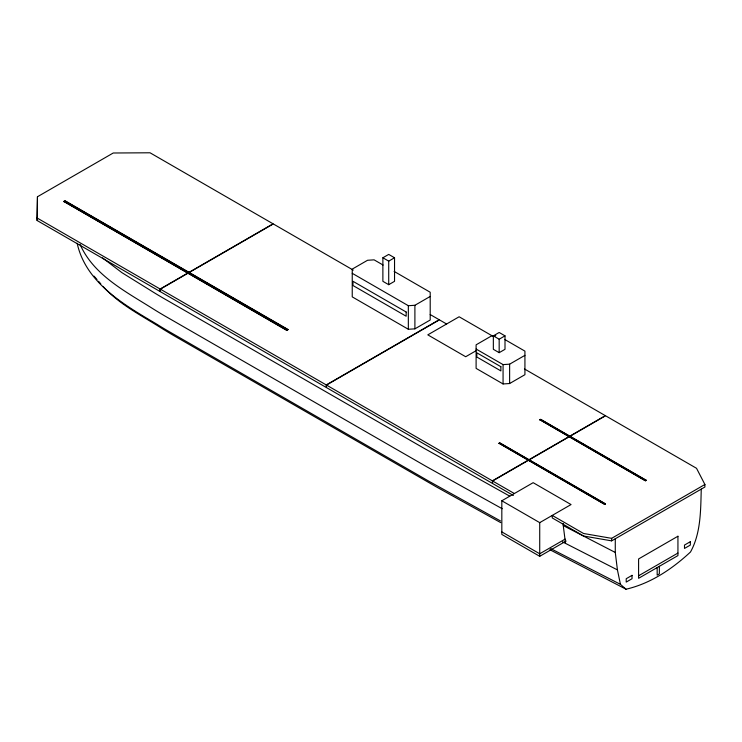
<?xml version="1.0" encoding="UTF-8"?>
<svg xmlns="http://www.w3.org/2000/svg" width="742" height="742" viewBox="0 0 742 742"><rect width="100%" height="100%" fill="white"/><g stroke="black" fill="none" stroke-linecap="round" stroke-linejoin="round"><path stroke-width="1.11" d="M37.1 217.99L37.462 196.751L113.238 153L150.042 152.787L273.075 223.815L160.133 289.028L37.1 217.99L37.1 220.513L160.133 291.55L160.133 289.028M37.1 220.513L37.462 196.751M63.84 201.416L65.008 200.748L287.97 329.476L286.802 330.394L63.84 201.416L286.802 330.144L287.97 329.476M63.84 201.666L65.008 200.999L287.97 329.726M160.346 289.148L326.257 384.94L326.257 387.463L160.346 291.671L160.346 289.148L273.288 223.945L353.248 270.107M382.881 257.771L388.715 254.404L394.54 257.771L394.54 281.329L388.715 284.696L382.881 281.329L382.881 257.771L388.715 261.138L394.54 257.771M352.237 273.316L408.341 305.704L414.899 305.287L430.202 296.448M383.113 265.052L374.098 259.848L367.54 260.275L352.237 269.105L352.237 296.874L408.341 329.262L414.899 328.845L430.202 320.006L430.202 292.246L394.132 271.414M326.257 384.94L439.199 319.737L430.202 314.543M326.48 385.061L492.391 480.853L492.391 483.376L326.48 387.593L326.48 385.061L439.422 319.858L446.601 324.004M493.347 335.848L499.171 332.481L505.005 335.848L505.005 349.315L499.171 352.673L493.347 349.315L493.347 335.848L499.171 339.215L505.005 335.848M476.568 350.447L465.688 356.735L427.8 334.855L459.131 316.769L493.031 336.339M476.104 349.037L503.067 364.6L509.624 364.174L524.928 355.344M495.777 335.709L491.408 335.996L476.104 344.826L476.104 368.384L503.067 383.948L509.624 383.531L524.928 374.691L524.928 351.133L504.959 339.604M499.06 443.262L499.783 442.844L605.444 503.846L604.711 504.43L499.06 443.262L604.711 504.263L605.444 503.846M539.861 419.712L540.593 419.286L646.245 480.287L645.512 480.872L539.861 419.712L645.512 480.705L646.245 480.287M499.06 443.438L499.783 443.011L605.444 504.013M539.861 419.879L540.593 419.453L646.245 480.454M492.391 480.853L605.333 415.65L524.436 368.941M513.371 495.489L492.614 483.506L492.614 480.983L605.546 415.77L696.525 468.295L704.9 484.489L704.9 487.012L611.631 540.862L583.583 536.021L552.252 517.935L552.252 515.412L583.583 533.498L611.631 538.34L704.9 484.489M501.824 500.776L533.155 482.68L571.052 504.56L539.722 522.646L501.824 500.776L501.824 534.426L539.722 556.305L566.155 541.039M565.172 539.082L539.722 553.782L501.824 531.903M638.593 575.783L677.938 553.059M549.841 549.711L626.025 589.213C650.53 583.592 672.28 568.91 690.505 551.983C700.977 533.071 700.643 510.227 701.255 489.117M626.025 589.213L620.433 584.344L550.722 548.616M562.473 541.836L617.427 569.893L620.433 584.344M563.252 523.444L563.252 525.596L615.276 552.456L617.427 569.893M500.553 520.977L429.72 481.697L172.932 333.789A515.505 297.625 0 0 1 155.727 323.531C123.636 304.572 85.822 282.702 77.14 243.228M502.204 508.734L426.372 466.56L169.566 318.67A477.57 275.718 0 0 1 152.379 308.403C125.481 291.402 93.409 275.041 80.034 244.266M500.729 522.637L435.925 486.641L179.184 338.714A604.776 349.167 0 0 1 161.932 328.474C141.75 315.582 119.258 304.48 103.045 286.403M509.726 496.138L423.988 448.251L167.163 300.371A453.714 261.954 0 0 1 149.995 290.094L121.911 272.648L102.526 257.891M492.614 480.983L514.364 493.532M94.011 276.107L97.016 279.539M98.528 281.255L100.782 283.824M563.252 525.596L565.525 543.394M659.36 566.313L659.36 573.891L657.171 575.152L657.171 567.574M615.276 538.757L615.276 552.456M611.631 538.34L611.631 540.862M539.722 522.646L539.722 556.305M509.624 364.174L509.624 383.531M503.067 364.6L503.067 383.948M499.171 339.215L499.171 352.673M414.899 305.287L414.899 328.845M408.341 305.704L408.341 329.262M388.715 261.138L388.715 284.696M677.938 536.234L638.593 558.949L638.593 578.306L677.938 555.591L677.938 536.234M632.036 575.356L626.211 578.723L626.211 582.09L632.036 578.723L632.036 575.356M690.329 541.706L684.495 545.073L684.495 548.44L690.329 545.073L690.329 541.706M406.162 312.011L352.969 281.301L352.969 285.512L406.162 316.222L406.162 312.011M500.878 366.706L476.837 352.821L476.837 357.023L500.878 370.907L500.878 366.706"/></g></svg>
